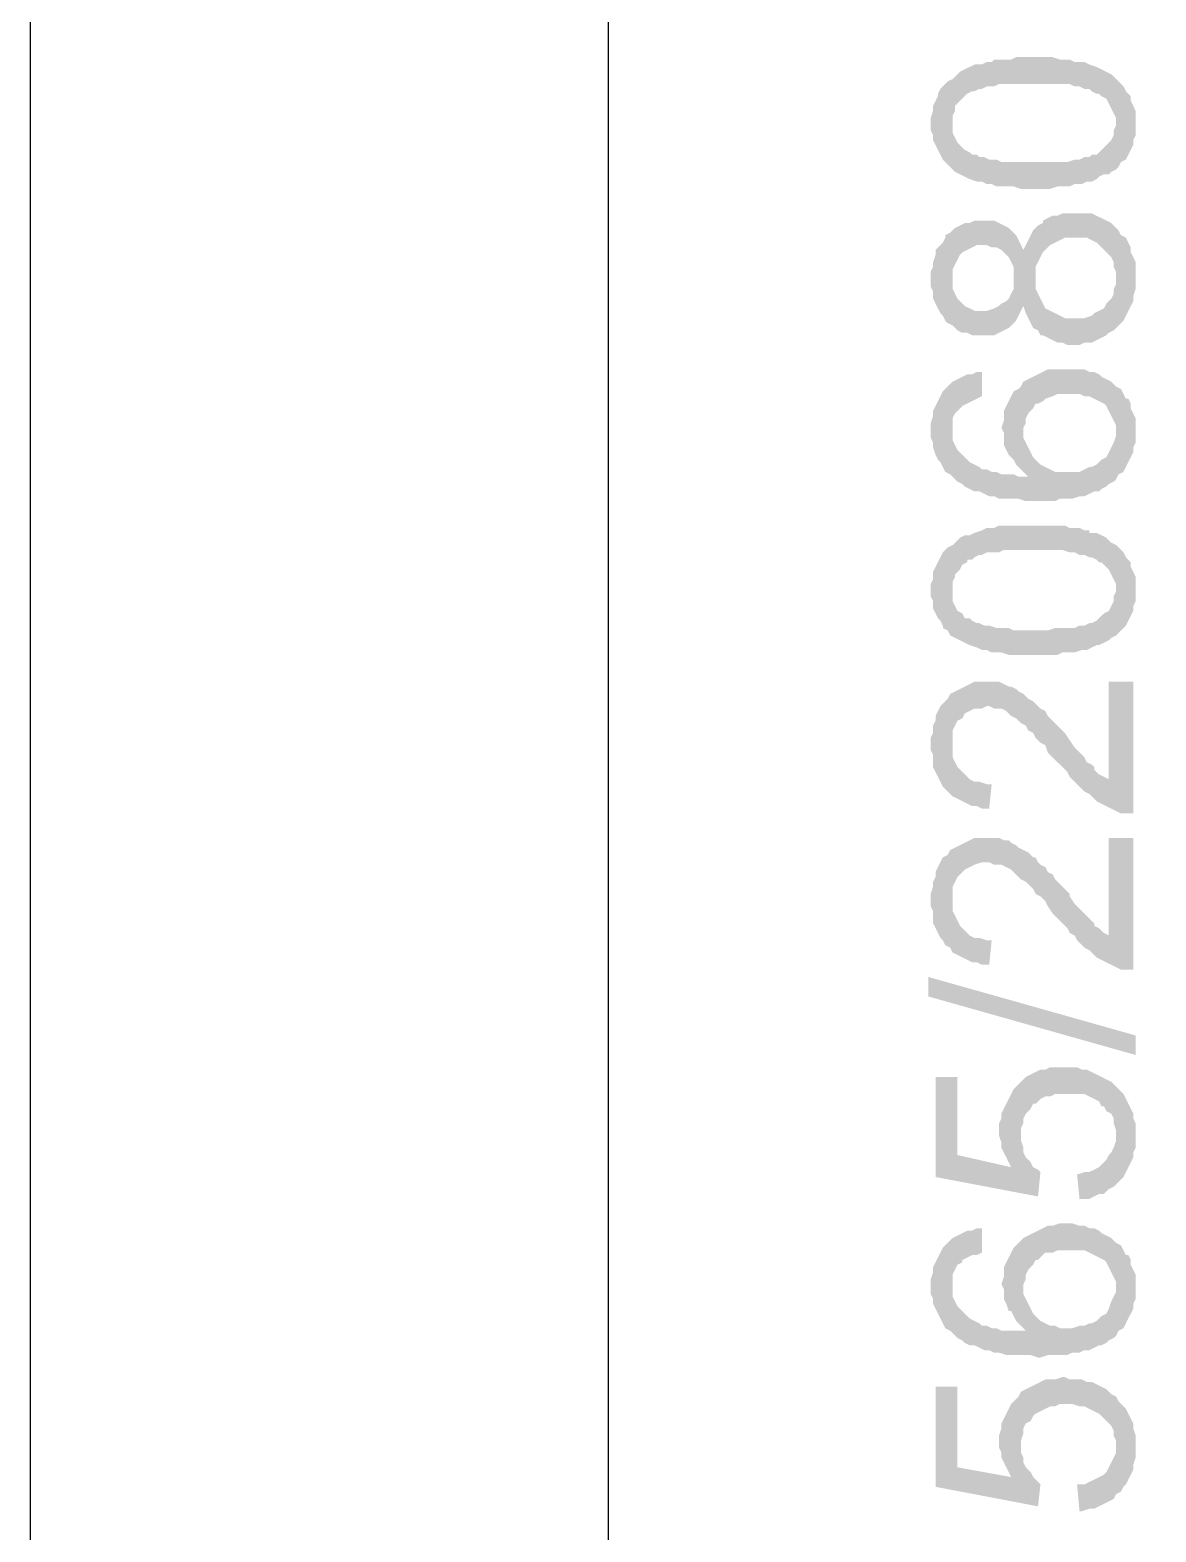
# Model space of a CAD drawing. Header units: millimetres. Extents: x -35.3 to 0.3, y 0.4 to 20.6.
# Drawn here: x -7.615 to -7.231, y 1.214 to 1.727 of the extents above; entities that cross this region are included whole.
import ezdxf

# ---------------------------------------------------------------- set-up
doc = ezdxf.new("R2010")
doc.units = ezdxf.units.MM
doc.linetypes.add('PDF_IMPORT', pattern=[1, 0.8, -0.2])
doc.layers.add('PDF _Geometria', color=7, linetype='Continuous')
doc.layers.add('PDF _Riempimenti solidi', color=7, linetype='Continuous')

msp = doc.modelspace()

# ---------------------------------------------------------------- hatches: boundary and pattern name
at = {"layer": 'PDF _Riempimenti solidi', "transparency": 33554559}
for points in [[(-7.30767, 1.69517), (-7.30767, 1.69267), (-7.30683, 1.69101), (-7.30683, 1.68934), (-7.30517, 1.68601), (-7.3035, 1.68267), (-7.301, 1.68017), (-7.30017, 1.69517), (-7.30017, 1.69767), (-7.29933, 1.69934), (-7.29933, 1.70101), (-7.29767, 1.70267), (-7.29683, 1.70351), (-7.29517, 1.70517), (-7.2935, 1.70601), (-7.29267, 1.70601), (-7.291, 1.70684), (-7.29017, 1.70684), (-7.2885, 1.70767), (-7.286, 1.70767), (-7.28433, 1.70851), (-7.26017, 1.70851), (-7.2585, 1.70767), (-7.25683, 1.70767), (-7.25517, 1.70684), (-7.2535, 1.70684), (-7.25267, 1.70601), (-7.251, 1.70517), (-7.25017, 1.70517), (-7.24933, 1.70434), (-7.24767, 1.70351), (-7.246, 1.70017), (-7.24433, 1.69684), (-7.24433, 1.69517), (-7.2435, 1.68017), (-7.24267, 1.68184), (-7.241, 1.68267), (-7.24017, 1.68434), (-7.23933, 1.68601), (-7.2385, 1.68767), (-7.2385, 1.68934), (-7.23767, 1.69101), (-7.23767, 1.69934), (-7.2385, 1.70101), (-7.23933, 1.70267), (-7.23933, 1.70434), (-7.241, 1.70601), (-7.24183, 1.70767), (-7.24433, 1.71017), (-7.246, 1.71184), (-7.24767, 1.71267), (-7.24933, 1.71351), (-7.251, 1.71434), (-7.2535, 1.71517), (-7.25517, 1.71601), (-7.2585, 1.71601), (-7.26017, 1.71684), (-7.2635, 1.71684), (-7.266, 1.71767), (-7.2785, 1.71767), (-7.28017, 1.71684), (-7.286, 1.71684), (-7.28683, 1.71601), (-7.2885, 1.71601), (-7.29017, 1.71517), (-7.29267, 1.71517), (-7.29433, 1.71434), (-7.296, 1.71351), (-7.29767, 1.71267), (-7.2985, 1.71184), (-7.30017, 1.71017), (-7.30183, 1.70934), (-7.30433, 1.70684), (-7.30517, 1.70517), (-7.30517, 1.70434), (-7.30683, 1.70101), (-7.30683, 1.69934), (-7.30767, 1.69684)], [(-7.301, 1.68017), (-7.29933, 1.67851), (-7.29767, 1.67767), (-7.296, 1.67684), (-7.29433, 1.67601), (-7.29183, 1.67517), (-7.29017, 1.67517), (-7.2885, 1.67434), (-7.28683, 1.67434), (-7.28517, 1.67351), (-7.27933, 1.67351), (-7.27683, 1.67267), (-7.26683, 1.67267), (-7.26433, 1.67351), (-7.26017, 1.67351), (-7.2585, 1.67434), (-7.256, 1.67434), (-7.25433, 1.67517), (-7.25267, 1.67517), (-7.251, 1.67601), (-7.25017, 1.67684), (-7.2485, 1.67767), (-7.24683, 1.67767), (-7.246, 1.67851), (-7.24433, 1.67934), (-7.2435, 1.68017), (-7.24433, 1.69517), (-7.24433, 1.69434), (-7.24517, 1.69267), (-7.24517, 1.69101), (-7.246, 1.68934), (-7.25017, 1.68517), (-7.251, 1.68434), (-7.25267, 1.68434), (-7.2535, 1.68351), (-7.25517, 1.68351), (-7.25683, 1.68267), (-7.2585, 1.68267), (-7.261, 1.68184), (-7.2835, 1.68184), (-7.28517, 1.68267), (-7.28767, 1.68267), (-7.28933, 1.68351), (-7.291, 1.68351), (-7.29183, 1.68434), (-7.2935, 1.68434), (-7.29433, 1.68517), (-7.296, 1.68601), (-7.29683, 1.68684), (-7.2985, 1.68851), (-7.29933, 1.69017), (-7.30017, 1.69184), (-7.30017, 1.69517)], [(-7.27267, 1.65851), (-7.27183, 1.64184), (-7.27183, 1.64601), (-7.27017, 1.64934), (-7.26933, 1.65101), (-7.2685, 1.65184), (-7.26683, 1.65351), (-7.26183, 1.65601), (-7.25433, 1.65601), (-7.25267, 1.65517), (-7.251, 1.65434), (-7.25017, 1.65351), (-7.24767, 1.65101), (-7.246, 1.64934), (-7.24517, 1.64767), (-7.24517, 1.64601), (-7.24433, 1.64434), (-7.24433, 1.64267), (-7.2435, 1.62601), (-7.24183, 1.62767), (-7.241, 1.62934), (-7.24017, 1.63101), (-7.23933, 1.63267), (-7.2385, 1.63434), (-7.2385, 1.63601), (-7.23767, 1.63851), (-7.23767, 1.64767), (-7.2385, 1.64934), (-7.23933, 1.65101), (-7.23933, 1.65267), (-7.24017, 1.65434), (-7.241, 1.65601), (-7.24267, 1.65684), (-7.2435, 1.65851), (-7.24433, 1.65934), (-7.246, 1.66101), (-7.25267, 1.66434), (-7.26267, 1.66434), (-7.26433, 1.66351), (-7.266, 1.66351), (-7.26767, 1.66267), (-7.26933, 1.66184), (-7.26933, 1.66101), (-7.271, 1.66017)], [(-7.30767, 1.64184), (-7.30767, 1.63934), (-7.30683, 1.63767), (-7.30683, 1.63517), (-7.30517, 1.63184), (-7.30433, 1.63017), (-7.3035, 1.62934), (-7.30267, 1.62767), (-7.30183, 1.62684), (-7.30017, 1.62601), (-7.2985, 1.62434), (-7.29683, 1.62351), (-7.29517, 1.62351), (-7.2935, 1.62267), (-7.286, 1.62267), (-7.28267, 1.62434), (-7.281, 1.62517), (-7.28017, 1.62601), (-7.2785, 1.62767), (-7.27767, 1.62934), (-7.27683, 1.63101), (-7.276, 1.63267), (-7.27517, 1.63017), (-7.27433, 1.62851), (-7.2735, 1.62684), (-7.27267, 1.62517), (-7.271, 1.62434), (-7.27017, 1.62267), (-7.26933, 1.62267), (-7.26767, 1.62184), (-7.266, 1.62101), (-7.26433, 1.62017), (-7.26267, 1.62017), (-7.261, 1.61934), (-7.25683, 1.61934), (-7.25517, 1.62017), (-7.25267, 1.62017), (-7.24767, 1.62267), (-7.24683, 1.62351), (-7.24517, 1.62434), (-7.2435, 1.62601), (-7.24433, 1.64267), (-7.24433, 1.64017), (-7.24517, 1.63851), (-7.24517, 1.63684), (-7.246, 1.63517), (-7.24767, 1.63351), (-7.2485, 1.63184), (-7.25183, 1.63017), (-7.25267, 1.62934), (-7.25517, 1.62851), (-7.26183, 1.62851), (-7.26683, 1.63101), (-7.2685, 1.63184), (-7.27017, 1.63517), (-7.27183, 1.63851), (-7.27183, 1.64184), (-7.27267, 1.65851), (-7.2735, 1.65684), (-7.27433, 1.65517), (-7.27517, 1.65351), (-7.276, 1.65184), (-7.27683, 1.65351), (-7.27767, 1.65517), (-7.2785, 1.65684), (-7.27933, 1.64184), (-7.27933, 1.63851), (-7.28017, 1.63684), (-7.281, 1.63517), (-7.28183, 1.63434), (-7.2835, 1.63351), (-7.28433, 1.63267), (-7.286, 1.63184), (-7.2885, 1.63101), (-7.29267, 1.63101), (-7.29433, 1.63184), (-7.296, 1.63267), (-7.29767, 1.63434), (-7.2985, 1.63517), (-7.29933, 1.63684), (-7.30017, 1.63851), (-7.30017, 1.64184), (-7.301, 1.65767), (-7.30267, 1.65684), (-7.30267, 1.65601), (-7.3035, 1.65434), (-7.30517, 1.65267), (-7.306, 1.65184), (-7.306, 1.65017), (-7.30683, 1.64767), (-7.30683, 1.64601), (-7.30767, 1.64434)], [(-7.301, 1.65767), (-7.30017, 1.64184), (-7.30017, 1.64517), (-7.29933, 1.64684), (-7.2985, 1.64851), (-7.29767, 1.65017), (-7.29683, 1.65101), (-7.2935, 1.65267), (-7.29183, 1.65351), (-7.2885, 1.65351), (-7.28683, 1.65267), (-7.28517, 1.65267), (-7.2835, 1.65184), (-7.281, 1.64934), (-7.28017, 1.64767), (-7.27933, 1.64601), (-7.27933, 1.64184), (-7.2785, 1.65684), (-7.28017, 1.65851), (-7.281, 1.65934), (-7.28267, 1.66017), (-7.286, 1.66184), (-7.29267, 1.66184), (-7.29433, 1.66101), (-7.296, 1.66101), (-7.29767, 1.66017), (-7.29933, 1.65934)], [(-7.27683, 1.60517), (-7.276, 1.58934), (-7.276, 1.59101), (-7.27517, 1.59267), (-7.27517, 1.59434), (-7.27433, 1.59601), (-7.27267, 1.59767), (-7.27183, 1.59934), (-7.271, 1.59934), (-7.26933, 1.60017), (-7.2685, 1.60101), (-7.266, 1.60184), (-7.26433, 1.60267), (-7.25683, 1.60267), (-7.25517, 1.60184), (-7.2535, 1.60184), (-7.25183, 1.60101), (-7.25017, 1.60017), (-7.2485, 1.59934), (-7.24767, 1.59851), (-7.246, 1.59517), (-7.24433, 1.59184), (-7.24433, 1.59017), (-7.24433, 1.60517), (-7.246, 1.60684), (-7.24933, 1.60851), (-7.25017, 1.60934), (-7.25183, 1.61017), (-7.2535, 1.61017), (-7.25517, 1.61101), (-7.26767, 1.61101), (-7.271, 1.60934), (-7.27267, 1.60851), (-7.27433, 1.60767), (-7.276, 1.60684)], [(-7.30767, 1.59101), (-7.30767, 1.58767), (-7.30683, 1.58601), (-7.30683, 1.58434), (-7.306, 1.58184), (-7.30517, 1.58017), (-7.30433, 1.57934), (-7.3035, 1.57767), (-7.30267, 1.57601), (-7.301, 1.57517), (-7.30017, 1.59017), (-7.30017, 1.59434), (-7.29933, 1.59601), (-7.29683, 1.59851), (-7.29517, 1.59934), (-7.2935, 1.60017), (-7.29183, 1.60101), (-7.29017, 1.60184), (-7.29017, 1.61017), (-7.29183, 1.61017), (-7.2935, 1.60934), (-7.29517, 1.60934), (-7.29683, 1.60851), (-7.2985, 1.60767), (-7.30017, 1.60684), (-7.3035, 1.60351), (-7.30517, 1.60017), (-7.30683, 1.59684), (-7.30683, 1.59517), (-7.30767, 1.59267)], [(-7.301, 1.57517), (-7.29933, 1.57351), (-7.2985, 1.57267), (-7.29683, 1.57184), (-7.296, 1.57101), (-7.29433, 1.57017), (-7.29267, 1.56934), (-7.291, 1.56934), (-7.28933, 1.56851), (-7.28767, 1.56767), (-7.286, 1.56767), (-7.28433, 1.56684), (-7.27767, 1.56684), (-7.27517, 1.56601), (-7.26517, 1.56601), (-7.2635, 1.56684), (-7.25933, 1.56684), (-7.25683, 1.56767), (-7.25517, 1.56767), (-7.25183, 1.56934), (-7.25017, 1.56934), (-7.24933, 1.57017), (-7.24767, 1.57101), (-7.24683, 1.57184), (-7.24517, 1.57267), (-7.24433, 1.57351), (-7.2435, 1.57517), (-7.24183, 1.57601), (-7.241, 1.57767), (-7.24017, 1.57934), (-7.23933, 1.58101), (-7.2385, 1.58267), (-7.2385, 1.58434), (-7.23767, 1.58601), (-7.23767, 1.59434), (-7.2385, 1.59601), (-7.23933, 1.59767), (-7.23933, 1.59934), (-7.24017, 1.60101), (-7.241, 1.60101), (-7.24267, 1.60434), (-7.24433, 1.60517), (-7.24433, 1.58851), (-7.24517, 1.58601), (-7.246, 1.58434), (-7.24767, 1.58101), (-7.24933, 1.58017), (-7.251, 1.57851), (-7.25267, 1.57767), (-7.2535, 1.57767), (-7.25517, 1.57684), (-7.25683, 1.57601), (-7.26517, 1.57601), (-7.26683, 1.57684), (-7.2685, 1.57767), (-7.27017, 1.57851), (-7.27183, 1.58017), (-7.27267, 1.58101), (-7.2735, 1.58267), (-7.27433, 1.57434), (-7.27767, 1.57434), (-7.27933, 1.57517), (-7.2835, 1.57517), (-7.28517, 1.57601), (-7.28683, 1.57601), (-7.2885, 1.57684), (-7.29017, 1.57684), (-7.291, 1.57767), (-7.29433, 1.57934), (-7.2985, 1.58351), (-7.29933, 1.58517), (-7.30017, 1.58684), (-7.30017, 1.59017)], [(-7.2835, 1.59101), (-7.28267, 1.58934), (-7.28267, 1.58517), (-7.28183, 1.58351), (-7.281, 1.58184), (-7.27933, 1.58017), (-7.2785, 1.57851), (-7.27683, 1.57684), (-7.276, 1.57601), (-7.27433, 1.57434), (-7.2735, 1.58267), (-7.27433, 1.58434), (-7.27517, 1.58601), (-7.276, 1.58767), (-7.276, 1.58934), (-7.27683, 1.60517), (-7.27767, 1.60434), (-7.27933, 1.60351), (-7.28017, 1.60184), (-7.281, 1.60017), (-7.28183, 1.59851), (-7.28267, 1.59684), (-7.28267, 1.59351)], [(-7.30767, 1.53601), (-7.30767, 1.53351), (-7.30683, 1.53184), (-7.30683, 1.52934), (-7.306, 1.52767), (-7.30517, 1.52601), (-7.30433, 1.52517), (-7.3035, 1.52351), (-7.3035, 1.52267), (-7.30183, 1.52184), (-7.301, 1.52017), (-7.30017, 1.53601), (-7.30017, 1.53851), (-7.29933, 1.54017), (-7.29933, 1.54101), (-7.29767, 1.54267), (-7.29683, 1.54434), (-7.29517, 1.54517), (-7.29517, 1.54601), (-7.2935, 1.54601), (-7.29267, 1.54684), (-7.291, 1.54767), (-7.29017, 1.54767), (-7.2885, 1.54851), (-7.28433, 1.54851), (-7.28267, 1.54934), (-7.26267, 1.54934), (-7.26017, 1.54851), (-7.2585, 1.54851), (-7.25683, 1.54767), (-7.25517, 1.54767), (-7.2535, 1.54684), (-7.25267, 1.54684), (-7.251, 1.54601), (-7.25017, 1.54517), (-7.24933, 1.54517), (-7.24767, 1.54351), (-7.24683, 1.54267), (-7.246, 1.54101), (-7.24433, 1.53767), (-7.24433, 1.53601), (-7.2435, 1.52101), (-7.24267, 1.52184), (-7.241, 1.52351), (-7.24017, 1.52517), (-7.23933, 1.52684), (-7.2385, 1.52851), (-7.2385, 1.53017), (-7.23767, 1.53184), (-7.23767, 1.54017), (-7.2385, 1.54184), (-7.23933, 1.54351), (-7.23933, 1.54517), (-7.241, 1.54684), (-7.24183, 1.54851), (-7.24433, 1.55101), (-7.246, 1.55184), (-7.24767, 1.55351), (-7.24933, 1.55434), (-7.251, 1.55517), (-7.2535, 1.55517), (-7.2535, 1.55601), (-7.25517, 1.55601), (-7.25683, 1.55684), (-7.26017, 1.55684), (-7.26183, 1.55767), (-7.28433, 1.55767), (-7.286, 1.55684), (-7.2885, 1.55684), (-7.29017, 1.55601), (-7.29267, 1.55517), (-7.29433, 1.55434), (-7.296, 1.55434), (-7.29767, 1.55351), (-7.2985, 1.55267), (-7.30017, 1.55101), (-7.30183, 1.55017), (-7.3035, 1.54851), (-7.30433, 1.54684), (-7.30517, 1.54517), (-7.30683, 1.54184), (-7.30683, 1.53934), (-7.30767, 1.53767)], [(-7.301, 1.52017), (-7.29933, 1.51934), (-7.29767, 1.51851), (-7.296, 1.51767), (-7.29433, 1.51684), (-7.29183, 1.51601), (-7.29017, 1.51517), (-7.2885, 1.51517), (-7.28683, 1.51434), (-7.2835, 1.51434), (-7.281, 1.51351), (-7.26433, 1.51351), (-7.26267, 1.51434), (-7.2585, 1.51434), (-7.256, 1.51517), (-7.25433, 1.51517), (-7.25267, 1.51601), (-7.251, 1.51684), (-7.25017, 1.51684), (-7.2485, 1.51767), (-7.24683, 1.51851), (-7.246, 1.51934), (-7.24433, 1.52017), (-7.2435, 1.52101), (-7.24433, 1.53601), (-7.24433, 1.53517), (-7.24517, 1.53351), (-7.24517, 1.53184), (-7.246, 1.53017), (-7.24683, 1.52851), (-7.2485, 1.52767), (-7.25017, 1.52601), (-7.251, 1.52517), (-7.25267, 1.52434), (-7.2535, 1.52434), (-7.25517, 1.52351), (-7.25683, 1.52351), (-7.2585, 1.52267), (-7.26517, 1.52267), (-7.26767, 1.52184), (-7.27933, 1.52184), (-7.281, 1.52267), (-7.28517, 1.52267), (-7.28767, 1.52351), (-7.28933, 1.52351), (-7.291, 1.52434), (-7.29183, 1.52434), (-7.2935, 1.52517), (-7.29433, 1.52601), (-7.296, 1.52601), (-7.29683, 1.52767), (-7.2985, 1.52851), (-7.29933, 1.53017), (-7.30017, 1.53184), (-7.30017, 1.53601)], [(-7.301, 1.50017), (-7.30017, 1.48267), (-7.30017, 1.48767), (-7.29933, 1.48934), (-7.2985, 1.49101), (-7.29683, 1.49184), (-7.296, 1.49351), (-7.29433, 1.49434), (-7.29267, 1.49517), (-7.29017, 1.49517), (-7.2885, 1.49601), (-7.28767, 1.49601), (-7.286, 1.49517), (-7.2835, 1.49517), (-7.28183, 1.49434), (-7.28017, 1.49267), (-7.2785, 1.49184), (-7.27767, 1.49101), (-7.27683, 1.49017), (-7.27517, 1.48934), (-7.27433, 1.48767), (-7.27267, 1.48684), (-7.27183, 1.48517), (-7.27017, 1.48351), (-7.2685, 1.48267), (-7.26767, 1.48017), (-7.261, 1.47351), (-7.26017, 1.47184), (-7.2585, 1.47017), (-7.25767, 1.46934), (-7.256, 1.46767), (-7.25517, 1.46684), (-7.2535, 1.46601), (-7.251, 1.46351), (-7.24267, 1.45934), (-7.2385, 1.45934), (-7.2385, 1.50434), (-7.24683, 1.50434), (-7.24683, 1.47101), (-7.2485, 1.47184), (-7.25017, 1.47267), (-7.25183, 1.47434), (-7.25183, 1.47517), (-7.25267, 1.47601), (-7.25433, 1.47684), (-7.25517, 1.47851), (-7.2585, 1.48184), (-7.26017, 1.48434), (-7.26183, 1.48684), (-7.2635, 1.48851), (-7.26517, 1.49017), (-7.26767, 1.49267), (-7.2685, 1.49434), (-7.27017, 1.49517), (-7.271, 1.49601), (-7.27267, 1.49767), (-7.27433, 1.49851), (-7.276, 1.50017), (-7.27767, 1.50101), (-7.2785, 1.50184), (-7.28017, 1.50267), (-7.281, 1.50267), (-7.28267, 1.50351), (-7.28433, 1.50434), (-7.29267, 1.50434), (-7.29433, 1.50351), (-7.296, 1.50267), (-7.29767, 1.50184), (-7.29933, 1.50101)], [(-7.30767, 1.48267), (-7.30767, 1.48101), (-7.30683, 1.47934), (-7.30683, 1.47517), (-7.30517, 1.47184), (-7.3035, 1.46851), (-7.30267, 1.46767), (-7.301, 1.46601), (-7.30017, 1.46517), (-7.29683, 1.46351), (-7.29517, 1.46267), (-7.2935, 1.46184), (-7.29183, 1.46184), (-7.29017, 1.46101), (-7.28767, 1.46101), (-7.28683, 1.46934), (-7.2885, 1.46934), (-7.291, 1.47017), (-7.29267, 1.47017), (-7.29433, 1.47101), (-7.29517, 1.47184), (-7.29683, 1.47351), (-7.29767, 1.47434), (-7.2985, 1.47517), (-7.29933, 1.47684), (-7.30017, 1.47851), (-7.30017, 1.48267), (-7.301, 1.50017), (-7.30183, 1.49851), (-7.3035, 1.49684), (-7.30433, 1.49601), (-7.30517, 1.49434), (-7.306, 1.49267), (-7.306, 1.49101), (-7.30683, 1.48934), (-7.30683, 1.48684), (-7.30767, 1.48517)], [(-7.30767, 1.43017), (-7.30767, 1.42767), (-7.30683, 1.42601), (-7.30683, 1.42184), (-7.30517, 1.41851), (-7.30433, 1.41684), (-7.3035, 1.41601), (-7.30267, 1.41434), (-7.301, 1.41351), (-7.30017, 1.41184), (-7.2985, 1.41101), (-7.29683, 1.41017), (-7.29517, 1.40934), (-7.2935, 1.40851), (-7.29183, 1.40851), (-7.29017, 1.40767), (-7.28767, 1.40767), (-7.28683, 1.41601), (-7.2885, 1.41601), (-7.291, 1.41684), (-7.29267, 1.41684), (-7.29433, 1.41767), (-7.29767, 1.42101), (-7.2985, 1.42267), (-7.29933, 1.42434), (-7.30017, 1.42601), (-7.30017, 1.42934), (-7.301, 1.44684), (-7.30183, 1.44517), (-7.3035, 1.44434), (-7.30433, 1.44267), (-7.30517, 1.44101), (-7.306, 1.43934), (-7.306, 1.43767), (-7.30683, 1.43601), (-7.30683, 1.43434), (-7.30767, 1.43184)], [(-7.301, 1.44684), (-7.30017, 1.42934), (-7.30017, 1.43434), (-7.29933, 1.43601), (-7.2985, 1.43767), (-7.29683, 1.43934), (-7.296, 1.44017), (-7.29433, 1.44101), (-7.29267, 1.44184), (-7.29017, 1.44267), (-7.28767, 1.44267), (-7.286, 1.44184), (-7.2835, 1.44184), (-7.28183, 1.44101), (-7.28017, 1.44017), (-7.27683, 1.43684), (-7.27517, 1.43601), (-7.27433, 1.43517), (-7.27267, 1.43351), (-7.27183, 1.43184), (-7.27017, 1.43101), (-7.2685, 1.42934), (-7.26767, 1.42767), (-7.266, 1.42517), (-7.26433, 1.42351), (-7.26267, 1.42184), (-7.261, 1.42017), (-7.26017, 1.41851), (-7.2585, 1.41767), (-7.25767, 1.41601), (-7.25517, 1.41351), (-7.2535, 1.41267), (-7.25267, 1.41184), (-7.251, 1.41017), (-7.24267, 1.40601), (-7.2385, 1.40601), (-7.2385, 1.45101), (-7.24683, 1.45101), (-7.24683, 1.41767), (-7.2485, 1.41851), (-7.25017, 1.42017), (-7.25183, 1.42101), (-7.25183, 1.42184), (-7.25433, 1.42434), (-7.25517, 1.42517), (-7.2585, 1.42851), (-7.26017, 1.43101), (-7.26017, 1.43184), (-7.26183, 1.43351), (-7.2635, 1.43517), (-7.26517, 1.43684), (-7.266, 1.43851), (-7.26767, 1.43934), (-7.2685, 1.44101), (-7.27017, 1.44184), (-7.271, 1.44267), (-7.27183, 1.44434), (-7.27267, 1.44434), (-7.27433, 1.44601), (-7.276, 1.44684), (-7.27767, 1.44767), (-7.2785, 1.44851), (-7.28017, 1.44934), (-7.281, 1.45017), (-7.28267, 1.45017), (-7.28433, 1.45101), (-7.29267, 1.45101), (-7.29433, 1.45017), (-7.296, 1.44934), (-7.29767, 1.44851), (-7.29933, 1.44767)], [(-7.23767, 1.37684), (-7.3085, 1.39684), (-7.3085, 1.40351), (-7.23767, 1.38351)], [(-7.27767, 1.36684), (-7.27683, 1.34934), (-7.27683, 1.35184), (-7.276, 1.35351), (-7.276, 1.35517), (-7.27517, 1.35684), (-7.2735, 1.35851), (-7.27267, 1.36017), (-7.27183, 1.36017), (-7.27017, 1.36184), (-7.2685, 1.36267), (-7.26683, 1.36267), (-7.26517, 1.36351), (-7.25517, 1.36351), (-7.2535, 1.36267), (-7.25183, 1.36184), (-7.25017, 1.36101), (-7.24933, 1.35934), (-7.2485, 1.35934), (-7.24767, 1.35767), (-7.246, 1.35684), (-7.24517, 1.35517), (-7.24517, 1.35351), (-7.24433, 1.35101), (-7.24433, 1.34934), (-7.24433, 1.36601), (-7.246, 1.36767), (-7.25267, 1.37101), (-7.25433, 1.37184), (-7.256, 1.37184), (-7.25767, 1.37267), (-7.26683, 1.37267), (-7.2685, 1.37184), (-7.27017, 1.37184), (-7.2735, 1.37017), (-7.27517, 1.36934), (-7.27683, 1.36767)], [(-7.306, 1.36934), (-7.306, 1.33517), (-7.271, 1.32851), (-7.27017, 1.33684), (-7.271, 1.33767), (-7.27267, 1.33851), (-7.2735, 1.34017), (-7.27517, 1.34184), (-7.276, 1.34351), (-7.276, 1.34517), (-7.27683, 1.34767), (-7.27683, 1.34934), (-7.27767, 1.36684), (-7.27933, 1.36517), (-7.28017, 1.33851), (-7.2985, 1.34267), (-7.2985, 1.36934)], [(-7.28433, 1.35184), (-7.28433, 1.34934), (-7.2835, 1.34684), (-7.2835, 1.34517), (-7.28267, 1.34351), (-7.28183, 1.34184), (-7.281, 1.34017), (-7.28017, 1.33851), (-7.27933, 1.36517), (-7.28017, 1.36351), (-7.281, 1.36184), (-7.28183, 1.36017), (-7.28267, 1.35851), (-7.2835, 1.35684), (-7.2835, 1.35517), (-7.28433, 1.35351)], [(-7.25767, 1.33601), (-7.25683, 1.32767), (-7.2535, 1.32767), (-7.25183, 1.32851), (-7.25017, 1.32934), (-7.2485, 1.32934), (-7.24683, 1.33101), (-7.24517, 1.33184), (-7.24433, 1.33267), (-7.24267, 1.33434), (-7.24183, 1.33517), (-7.241, 1.33684), (-7.24017, 1.33851), (-7.23933, 1.34017), (-7.2385, 1.34184), (-7.2385, 1.34351), (-7.23767, 1.34517), (-7.23767, 1.35351), (-7.2385, 1.35517), (-7.2385, 1.35684), (-7.23933, 1.35851), (-7.24017, 1.36017), (-7.241, 1.36184), (-7.24183, 1.36351), (-7.2435, 1.36517), (-7.24433, 1.36601), (-7.24433, 1.34767), (-7.24517, 1.34517), (-7.246, 1.34351), (-7.24683, 1.34267), (-7.24767, 1.34101), (-7.2485, 1.34017), (-7.25017, 1.33851), (-7.25183, 1.33767), (-7.2535, 1.33684), (-7.25517, 1.33684)], [(-7.27683, 1.31351), (-7.276, 1.29684), (-7.276, 1.29851), (-7.27517, 1.30017), (-7.27517, 1.30184), (-7.27433, 1.30351), (-7.27267, 1.30517), (-7.27183, 1.30684), (-7.271, 1.30684), (-7.26933, 1.30851), (-7.2685, 1.30934), (-7.266, 1.30934), (-7.26433, 1.31017), (-7.25517, 1.31017), (-7.2535, 1.30934), (-7.25183, 1.30851), (-7.25017, 1.30767), (-7.2485, 1.30684), (-7.24767, 1.30601), (-7.246, 1.30267), (-7.24433, 1.29934), (-7.24433, 1.29767), (-7.24433, 1.31267), (-7.246, 1.31434), (-7.24767, 1.31517), (-7.24933, 1.31601), (-7.25017, 1.31684), (-7.25183, 1.31767), (-7.2535, 1.31767), (-7.25517, 1.31851), (-7.25683, 1.31851), (-7.25933, 1.31934), (-7.2635, 1.31934), (-7.266, 1.31851), (-7.26767, 1.31851), (-7.26933, 1.31767), (-7.271, 1.31684), (-7.27267, 1.31601), (-7.27433, 1.31517), (-7.276, 1.31434)], [(-7.30767, 1.29851), (-7.30767, 1.29517), (-7.30683, 1.29351), (-7.30683, 1.29184), (-7.30517, 1.28851), (-7.3035, 1.28517), (-7.30267, 1.28351), (-7.301, 1.28267), (-7.30017, 1.29767), (-7.30017, 1.30184), (-7.29933, 1.30351), (-7.2985, 1.30517), (-7.29683, 1.30601), (-7.29683, 1.30684), (-7.29517, 1.30767), (-7.2935, 1.30851), (-7.29183, 1.30851), (-7.29017, 1.30934), (-7.29017, 1.31767), (-7.29183, 1.31767), (-7.2935, 1.31684), (-7.29517, 1.31684), (-7.29683, 1.31601), (-7.2985, 1.31517), (-7.30017, 1.31434), (-7.30183, 1.31267), (-7.30267, 1.31184), (-7.3035, 1.31101), (-7.30517, 1.30767), (-7.30683, 1.30434), (-7.30683, 1.30267), (-7.30767, 1.30017)], [(-7.2835, 1.29851), (-7.28267, 1.29684), (-7.28267, 1.29351), (-7.28183, 1.29184), (-7.281, 1.28934), (-7.28017, 1.28934), (-7.27933, 1.28767), (-7.2785, 1.28601), (-7.27433, 1.28184), (-7.2735, 1.29017), (-7.27433, 1.29184), (-7.27517, 1.29351), (-7.276, 1.29517), (-7.276, 1.29684), (-7.27683, 1.31351), (-7.27767, 1.31267), (-7.27933, 1.31101), (-7.28017, 1.30934), (-7.281, 1.30767), (-7.28183, 1.30601), (-7.28267, 1.30434), (-7.28267, 1.30101)], [(-7.301, 1.28267), (-7.2985, 1.28017), (-7.29683, 1.27934), (-7.296, 1.27851), (-7.29433, 1.27767), (-7.29267, 1.27767), (-7.291, 1.27684), (-7.28933, 1.27601), (-7.28767, 1.27601), (-7.286, 1.27517), (-7.28433, 1.27517), (-7.28183, 1.27434), (-7.2735, 1.27434), (-7.271, 1.27351), (-7.27017, 1.27351), (-7.26767, 1.27434), (-7.261, 1.27434), (-7.25933, 1.27517), (-7.25683, 1.27517), (-7.25517, 1.27601), (-7.2535, 1.27601), (-7.25017, 1.27767), (-7.24933, 1.27767), (-7.24767, 1.27851), (-7.24683, 1.27934), (-7.24517, 1.28017), (-7.24433, 1.28101), (-7.2435, 1.28267), (-7.24183, 1.28351), (-7.241, 1.28517), (-7.24017, 1.28684), (-7.23933, 1.28851), (-7.2385, 1.29017), (-7.2385, 1.29184), (-7.23767, 1.29351), (-7.23767, 1.30184), (-7.2385, 1.30351), (-7.23933, 1.30517), (-7.23933, 1.30684), (-7.24017, 1.30851), (-7.241, 1.30851), (-7.24267, 1.31184), (-7.24433, 1.31267), (-7.24433, 1.29601), (-7.246, 1.29267), (-7.24683, 1.29017), (-7.24767, 1.28851), (-7.24933, 1.28767), (-7.251, 1.28601), (-7.25267, 1.28517), (-7.2535, 1.28517), (-7.25517, 1.28434), (-7.25683, 1.28434), (-7.25933, 1.28351), (-7.2635, 1.28351), (-7.26517, 1.28434), (-7.26683, 1.28434), (-7.27017, 1.28601), (-7.27183, 1.28767), (-7.27267, 1.28851), (-7.2735, 1.29017), (-7.27433, 1.28184), (-7.27517, 1.28267), (-7.2835, 1.28267), (-7.28517, 1.28351), (-7.28683, 1.28351), (-7.2885, 1.28434), (-7.29017, 1.28434), (-7.291, 1.28517), (-7.29267, 1.28601), (-7.29433, 1.28684), (-7.296, 1.28851), (-7.29683, 1.28934), (-7.2985, 1.29101), (-7.29933, 1.29267), (-7.30017, 1.29434), (-7.30017, 1.29767)], [(-7.306, 1.26351), (-7.306, 1.22934), (-7.271, 1.22267), (-7.27017, 1.23017), (-7.27267, 1.23267), (-7.2735, 1.23434), (-7.27517, 1.23601), (-7.276, 1.23767), (-7.276, 1.23934), (-7.27683, 1.24101), (-7.27683, 1.24267), (-7.27767, 1.26017), (-7.27933, 1.25851), (-7.28017, 1.23267), (-7.2985, 1.23601), (-7.2985, 1.26351)], [(-7.27767, 1.26017), (-7.27683, 1.24267), (-7.27683, 1.24517), (-7.276, 1.24767), (-7.276, 1.24934), (-7.27517, 1.25101), (-7.2735, 1.25184), (-7.27267, 1.25351), (-7.27183, 1.25434), (-7.2685, 1.25601), (-7.26683, 1.25684), (-7.26517, 1.25684), (-7.2635, 1.25767), (-7.25933, 1.25767), (-7.25683, 1.25684), (-7.25517, 1.25684), (-7.25183, 1.25517), (-7.25017, 1.25434), (-7.24933, 1.25351), (-7.2485, 1.25267), (-7.24767, 1.25184), (-7.246, 1.25017), (-7.24517, 1.24851), (-7.24517, 1.24684), (-7.24433, 1.24517), (-7.24433, 1.24351), (-7.24433, 1.26017), (-7.246, 1.26101), (-7.24767, 1.26267), (-7.25267, 1.26517), (-7.25433, 1.26517), (-7.256, 1.26601), (-7.26017, 1.26601), (-7.26183, 1.26684), (-7.26267, 1.26684), (-7.26517, 1.26601), (-7.2685, 1.26601), (-7.27017, 1.26517), (-7.27183, 1.26434), (-7.2735, 1.26351), (-7.27517, 1.26267), (-7.27683, 1.26184)], [(-7.28433, 1.24517), (-7.28433, 1.24267), (-7.2835, 1.24101), (-7.2835, 1.23934), (-7.28267, 1.23767), (-7.28183, 1.23601), (-7.281, 1.23434), (-7.28017, 1.23267), (-7.27933, 1.25851), (-7.28017, 1.25767), (-7.281, 1.25601), (-7.28183, 1.25434), (-7.28267, 1.25267), (-7.2835, 1.25101), (-7.2835, 1.24934), (-7.28433, 1.24684)], [(-7.25767, 1.23017), (-7.25683, 1.22101), (-7.256, 1.22101), (-7.2535, 1.22184), (-7.25183, 1.22184), (-7.25017, 1.22267), (-7.2485, 1.22351), (-7.24683, 1.22434), (-7.24517, 1.22517), (-7.24433, 1.22684), (-7.24267, 1.22767), (-7.24183, 1.22934), (-7.241, 1.23017), (-7.24017, 1.23184), (-7.23933, 1.23351), (-7.2385, 1.23517), (-7.2385, 1.23684), (-7.23767, 1.23934), (-7.23767, 1.24684), (-7.2385, 1.24934), (-7.2385, 1.25101), (-7.23933, 1.25267), (-7.24017, 1.25434), (-7.241, 1.25601), (-7.2435, 1.25851), (-7.24433, 1.26017), (-7.24433, 1.24101), (-7.246, 1.23767), (-7.24683, 1.23601), (-7.24767, 1.23434), (-7.2485, 1.23351), (-7.25017, 1.23267), (-7.25183, 1.23184), (-7.2535, 1.23101), (-7.25517, 1.23017)]]:
    msp.add_hatch(color=256, dxfattribs=at).paths.add_polyline_path(points)

# ---------------------------------------------------------------- linework, layer by layer
at = {"layer": 'PDF _Geometria', "lineweight": 25}
msp.add_lwpolyline([(0.259, 11.47267), (-7.61517, 11.47267), (-7.61517, 0.38434), (0.259, 0.38434)], close=True, dxfattribs=at)
at = {"layer": 'PDF _Geometria', "linetype": 'PDF_IMPORT', "lineweight": 25, "ltscale": 3.1575}
msp.add_lwpolyline([(-7.41767, 0.62184), (-7.41767, 8.35767)], dxfattribs=at)

doc.saveas('drawing.dxf')
